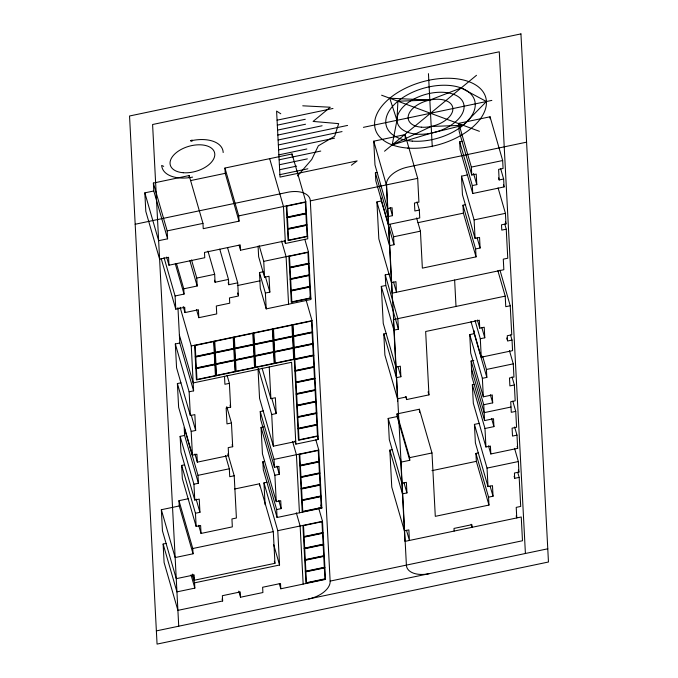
<?xml version="1.0" encoding="UTF-8"?>
<svg xmlns="http://www.w3.org/2000/svg" width="678" height="678" viewBox="0 0 678 678"><rect width="100%" height="100%" fill="white"/><g stroke="black" fill="none" stroke-linecap="round" stroke-linejoin="round"><path stroke-width="1.02" d="M396.961 120.294L397.91 101.225L429.827 100.056L461.167 87.954L486.423 101.531L463.116 125.294L431.547 133.066L392.189 144.897L396.961 120.294L389.757 98.217L429.827 100.056M297.549 175.933L311.727 159.499L318.338 145.812L334.652 136.253L338.661 123.633L313.083 121.43L330.262 107.226L302.744 105.81M384.528 151.219L476.498 75.3M351.424 165.22L357.137 160.915L280.031 177.094L276.59 111.082L280.777 113.785M223.181 152.542A31.603 17.857 -16.1 0 0 190.721 140.821L192.069 140.015M392.189 144.897L431.2 126.464L463.116 125.294M277.065 120.184L332.983 108.463M277.319 125.142L305.278 119.277M277.582 130.091L305.541 124.227M277.836 135.041L322.092 125.761M278.099 139.99L347.568 125.422M278.353 144.939L342.043 131.583M363.416 127.337L491.847 100.395M278.616 149.897L334.525 138.168M278.87 154.847L306.829 148.982M153.787 190.984L144.838 192.857L158.644 240.69L167.593 238.817L153.787 190.984L153.372 183.06L189.162 175.551L202.968 223.384L203.239 228.672L239.029 221.164L238.749 215.884L224.943 168.051L292.04 153.974L305.846 201.807L307.778 238.775L285.413 243.47L284.531 240.41M279.124 159.796L320.753 151.067M377.188 172.492L375.392 172.873L388.019 216.604L392.494 215.663L392.079 207.748L387.604 208.68L374.985 164.949L373.748 141.185L405.054 134.617L417.682 178.348L418.919 202.112L414.444 203.053L414.86 210.977L419.335 210.036L416.978 201.9M503.635 179.009L504.051 186.933L472.736 193.493L472.32 185.577L476.795 184.636L476.244 174.077L471.769 175.017L459.15 131.278L458.735 123.354L490.05 116.786L502.669 160.525L503.084 168.449L498.61 169.381L499.161 179.95L503.635 179.009L500.695 168.839M190.459 180.619L225.223 173.331L224.943 168.051M279.387 164.746L307.346 158.881M279.641 169.695L296.642 166.135M279.904 174.644L307.863 168.788M472.736 193.493L460.108 149.762L459.701 141.838L462.379 141.278M135.176 224.257L287.489 192.315A22.764 12.857 -16.1 0 1 310.312 200.739L330.144 581.232A22.764 12.857 -16.1 0 1 308.676 598.954M526.586 142.16L407.825 167.068A22.764 12.857 -16.1 0 0 386.358 184.789M167.593 238.817L167.178 230.893L202.968 223.384M238.749 215.884L305.846 201.807M310.321 200.866L417.682 178.348M471.769 175.017L471.363 167.093L502.669 160.525M416.614 217.943L420.428 231.164L422.36 268.132L476.032 256.869L475.625 248.945L480.1 248.012L479.549 237.444L475.075 238.385L462.447 194.654L461.489 176.17L467.549 174.899M286.879 217.469L306.448 213.358M393.545 282.073L396.477 292.243L395.935 281.675L391.46 282.616L378.833 238.885L376.909 201.917L381.383 200.976L381.231 198.01M287.48 229.02L307.058 224.91M166.619 257.081L168.966 265.217L204.756 257.716L204.476 252.436L240.266 244.928L240.537 250.207L285.269 240.826M307.659 236.461L288.082 240.571L286.277 205.909M476.032 256.869L463.413 213.138L462.998 205.214L465.684 204.654M417.995 222.664L463.413 213.138M308.465 251.979L310.939 299.507L266.208 308.888L265.386 293.049L269.852 292.108L269.03 276.268L264.556 277.2L263.734 261.361L308.465 251.979L304.803 239.283M227.52 247.512L237.715 282.836L238.402 296.032L229.461 297.913L229.732 303.193L216.316 306.007L216.731 313.931L198.832 317.685L198.425 309.761L185.001 312.575L184.73 307.295L175.78 309.168L175.094 295.972L184.043 294.091L183.763 288.811L197.188 285.997L196.773 278.073L214.663 274.319L207.968 251.114M376.909 201.917L389.528 245.648L394.003 244.716L393.596 236.791L420.428 231.164M475.075 238.385L474.108 219.901L505.424 213.333L498.084 187.908M266.208 308.888L260.293 288.387L259.462 272.548L263.047 271.793M214.494 280.226L215.079 282.243L228.494 279.429L219.757 249.157M289.498 267.632L309.066 263.53M505.424 213.333L505.974 223.893L501.5 224.833L501.771 230.113L506.246 229.181L504.779 224.087M228.189 282.692L228.774 284.709L237.715 282.836M237.334 285.574L260.038 280.811M290.099 279.183L309.668 275.082M290.701 290.735L310.27 286.633M385.782 285.472L381.307 286.413L393.935 330.144L398.41 329.211L385.782 285.472L385.231 274.912L389.367 274.048M310.871 298.184L291.303 302.295L288.896 256.081M226.749 406.673L231.452 422.953L232.69 446.717L228.215 447.658L228.63 455.582L197.315 462.15L196.908 454.226L192.433 455.167L191.196 431.394L195.671 430.462L194.84 414.614L190.365 415.555L176.56 367.722L175.322 343.958L179.797 343.017L177.95 307.634M190.365 415.555L189.128 391.791L193.603 390.85L191.264 345.966L312.041 320.635L306.168 300.278M195.222 356.814L312.643 332.186M497.872 270.7L505.212 296.125L393.384 319.584L397.647 401.444M195.823 368.366L313.244 343.738M499.966 270.158L510.237 305.753L505.763 306.693L505.212 296.125M510.559 334.991L512.026 340.076L512.576 350.636L481.261 357.204L480.304 338.729L484.778 337.788L484.228 327.228L479.753 328.16L479.338 320.245L425.657 331.5L428.962 394.876L406.597 399.562L406.461 396.927L397.511 398.8L384.892 355.069L383.79 333.94L386.468 333.381M192.433 455.167L178.628 407.325L177.39 383.562L180.967 382.816M313.846 355.289L196.425 379.917L194.62 345.263M227.037 375.205L229.393 383.35L224.918 384.282L224.503 376.366M294.879 370.942L314.448 366.84M514.627 426.996L516.983 435.14L517.67 448.336L490.83 453.972L490.414 446.048L485.94 446.988L484.982 428.504L493.923 426.623L493.516 418.707L484.567 420.58L483.745 404.741L492.686 402.859L492.27 394.943L483.329 396.816L470.702 353.085L469.744 334.601L474.219 333.661L474.058 330.686M295.481 382.494L315.05 378.392M512.026 340.076L507.551 341.017L507.28 335.737L511.754 334.796L510.237 305.753M229.393 383.35L230.63 407.114L226.155 408.046L226.977 423.894L231.452 422.953M262.072 368.137L270.886 398.664L275.361 397.732L276.183 413.572L271.709 414.512L273.361 446.192L295.727 441.505M296.083 394.045L315.651 389.943M484.567 420.58L471.939 376.849L471.117 361.001L473.803 360.442M381.307 286.413L383.24 323.381L395.859 367.112L400.334 366.179L400.884 376.739L396.41 377.68L383.79 333.94M315.846 439.836L318.779 450.014L321.813 508.11L277.073 517.492L276.666 509.568L281.141 508.627L280.726 500.711L276.251 501.644L274.878 475.244L279.353 474.303L278.938 466.379L274.463 467.32L260.657 419.487L260.242 411.563L263.293 410.927M296.684 405.605L316.253 401.495M483.329 396.816L482.363 378.332L486.838 377.392L486.423 369.476L513.263 363.84L509.449 350.619M194.772 500.05L180.967 452.218L180.136 436.378L184.611 435.437L184.196 427.513L198.001 475.346L198.417 483.27L193.942 484.211L194.772 500.05L199.247 499.11L199.934 512.314L195.459 513.254L196.145 526.459L200.62 525.518L201.035 533.442L232.342 526.874L231.935 518.95L236.402 518.009L234.207 475.761L228.037 454.387M297.286 417.156L316.855 413.046M276.251 501.644L262.445 453.811L261.072 427.403L263.75 426.843M485.94 446.988L473.32 403.249L472.354 384.765L474.346 384.35M297.888 428.708L317.457 424.598M512.017 376.832L514.365 384.968L509.89 385.909L509.483 377.985L513.949 377.044L513.263 363.84M397.139 416.563L388.189 418.436L400.817 462.176L409.758 460.294L397.139 416.563L397.003 413.919L419.368 409.232L431.988 452.963L435.293 516.339L488.965 505.076L488.558 497.152L475.931 453.421L478.617 452.862M318.058 436.149L298.49 440.259L292.472 324.737M196.145 526.459L182.34 478.626L181.653 465.422L184.34 464.854M294.981 441.09L295.862 444.141L318.228 439.454L312.041 320.635M510.992 407.029L484.151 412.656L471.532 368.925M198.001 475.346L229.317 468.778L225.503 455.548M277.073 517.492L263.267 469.659L262.861 461.735L264.649 461.362M274.463 467.32L274.048 459.396L318.779 450.014M512.805 401.198L515.738 411.368L511.271 412.309L510.72 401.749L515.187 400.808L514.365 384.968M488.558 497.152L493.033 496.22L492.482 485.651L488.007 486.592L475.38 442.861L474.422 424.377L479.473 423.318M234.207 475.761L229.732 476.702L229.317 468.778M299.812 465.676L319.38 461.565M406.478 530.281L409.41 540.451L408.868 529.891L404.393 530.823L391.765 487.092L389.842 450.124L392.528 449.565M179.246 505.966L161.347 509.72L175.153 557.553L193.052 553.799L179.246 505.966L178.967 500.686L188.255 498.737M234.707 488.991L259.488 483.795L273.293 531.628L274.946 563.316L194.425 580.207L192.662 574.096M265.098 504.703L263.962 482.855L267.005 482.219M300.413 477.227L319.982 473.117M409.758 460.294L409.622 457.658L431.988 452.963M516.983 435.14L512.509 436.073L512.093 428.157L516.568 427.216L515.738 411.368M301.015 488.779L320.592 484.668M431.954 470.651L476.346 461.345L475.931 453.421M301.625 500.33L321.194 496.22M488.007 486.592L487.041 468.108L518.356 461.54L514.543 448.319M321.796 507.78L302.227 511.882L299.21 454.124M318.677 508.076L322.499 521.306L325.525 579.402L280.794 588.784L280.514 583.504L262.623 587.258L262.903 592.538L240.529 597.225L240.258 591.945L222.367 595.699L222.638 600.979L177.907 610.361L164.101 562.528L163.135 544.044L166.118 543.417M388.189 418.436L389.291 439.564L401.91 483.295L406.385 482.355L406.936 492.923L402.461 493.855L389.842 450.124M518.356 461.54L518.907 472.1L514.433 473.041L514.704 478.321L519.178 477.388L517.712 472.303M193.052 553.799L192.772 548.519L273.293 531.628M163.135 544.044L176.941 591.877L194.84 588.123L194.561 582.843L279.556 565.02L277.768 530.688L322.499 521.306M303.532 536.968L323.101 532.857M304.134 548.519L323.703 544.417M304.736 560.07L324.304 555.968M305.337 571.622L324.906 567.52M325.508 579.071L305.939 583.173L302.93 525.416M330.135 581.105L522.484 540.756L521.246 516.992L404.944 541.391L400.673 459.531M156.364 630.896L547.773 548.799M190.721 140.821L192.154 141.117M381.604 95.208L479.414 131.312M163.703 166.364L161.678 165.44A31.603 17.857 -16.1 0 0 192.611 177.111M503.457 184.891L504.051 186.933M498.576 177.916L499.161 179.95M505.39 221.859L505.974 223.893M473.566 173.449L476.795 184.636M458.735 123.354L471.363 167.093M459.701 141.838L472.32 185.577M461.489 176.17L474.108 219.901M506.669 337.966L507.263 340M477.159 237.842L480.1 248.012M462.998 205.214L475.625 248.945M517.077 446.302L517.67 448.336M481.838 327.618L484.778 337.788M477.405 320.024L479.753 328.16M475.015 320.414L480.304 338.729M518.314 470.066L518.907 472.1M482.609 356.247L486.423 369.476M470.99 321.609L481.261 357.204M474.219 333.661L486.838 377.392M514.119 476.287L514.704 478.321M490.338 394.723L492.686 402.859M469.744 334.601L482.363 378.332M491.575 418.487L493.923 426.623M516.187 515.899L516.772 517.933L516.221 507.373L520.696 506.432L519.178 477.388M471.117 361.001L483.745 404.741M472.354 384.765L484.982 428.504M488.482 445.836L490.83 453.972M474.422 424.377L487.041 468.108M490.092 486.05L493.033 496.22M476.346 461.345L488.965 505.076M373.748 141.185L386.367 184.916L392.011 293.176L503.839 269.725L503.288 259.157L507.763 258.225L506.246 229.181M390.147 207.527L392.494 215.663M390.07 224.588L393.596 236.791M381.383 200.976L394.003 244.716M471.159 524.264L472.041 527.315L471.905 524.67L454.006 528.425L454.15 531.069M428.081 391.825L428.962 394.876M385.231 274.912L397.859 318.643L398.41 329.211M397.952 366.569L400.884 376.739M405.715 396.511L406.597 399.562M397.003 413.919L409.622 457.658M404.003 482.753L406.936 492.923M310.092 296.574L310.66 298.532M269.675 158.669L283.48 206.502L285.413 243.47M281.59 241.046L286.099 256.665L288.574 304.202M317.643 437.42L318.228 439.454M259.225 245.741L263.734 261.361M265.344 276.488L269.852 292.108M264.556 277.2L258.64 256.699L258.089 246.139M259.462 272.548L265.386 293.049M225.223 173.331L239.029 221.164M320.931 505.051L321.813 508.11M239.071 245.122L240.537 250.207M292.599 441.48L296.413 454.709L299.447 512.797M271.776 398.308L276.183 413.572M237.529 293.006L238.114 295.023M258.496 368.713L271.709 414.512M296.311 512.771L300.134 526.001L303.159 584.089M273.361 446.192L259.555 398.359L258.013 368.79M276.997 466.159L279.353 474.303M260.242 411.563L274.048 459.396M261.072 427.403L274.878 475.244M278.785 500.491L281.141 508.627M262.861 461.735L276.666 509.568M263.962 482.855L277.768 530.688M191.527 259.911L196.773 278.073M273.675 544.663L279.556 565.02M189.899 260.767L197.188 285.997M230.037 405.071L230.63 407.114M274.353 561.282L274.946 563.316M279.319 583.69L280.794 588.784M196.501 309.609L198.832 317.685M232.105 444.683L232.69 446.717M153.372 183.06L167.178 230.893M176.483 263.581L183.763 288.811M175.297 263.818L184.043 294.091M228.045 453.54L228.63 455.582M183.255 306.524L185.001 312.575M180.102 307.287L191.264 345.966M164.025 257.623L175.094 295.972M161.22 258.716L175.78 309.168M179.382 335.093L193.188 382.934L291.599 362.289L295.862 444.141M179.797 343.017L193.603 390.85M175.322 343.958L189.128 391.791M191.264 415.19L195.671 430.462M238.766 591.123L240.529 597.225M177.39 383.562L191.196 431.394M194.967 454.006L197.315 462.15M184.611 435.437L198.417 483.27M180.136 436.378L193.942 484.211M196.112 499.084L199.934 512.314M222.053 598.945L222.638 600.979M181.653 465.422L195.459 513.254M198.679 525.297L201.035 533.442M178.967 500.686L192.772 548.519M192.213 574.707L194.561 582.843M191.018 574.893L194.84 588.123M525.408 553.494L499.271 51.791L152.592 124.506L178.729 626.209M490.05 116.786L490.152 118.769M454.633 280.048L456.006 306.448M428.445 73.656L432.259 146.728M419.335 210.036L419.741 217.96L388.435 224.528L375.807 180.789L375.392 172.873M405.054 134.617L405.215 137.719M419.368 409.232L419.529 412.402M386.485 182.916L406.402 565.232A22.764 12.857 -16.1 0 0 429.233 573.664M292.04 153.974L292.15 156.084M272.903 328.838L274.709 363.493M269.234 366.984L270.886 398.664M253.326 332.949L255.14 367.603M259.488 483.795L259.598 485.906M233.757 337.051L235.563 371.705M228.494 279.429L228.774 284.709M214.663 274.319L215.079 282.243M214.189 341.153L215.994 375.815M189.162 175.551L189.272 177.67M194.425 580.207L194.154 574.927L176.255 578.673L162.449 530.84L161.347 509.72M168.966 265.217L168.559 257.301L159.61 259.174L145.804 211.341L144.838 192.857M520.941 33.9L129.54 115.997L157.059 644.1L548.46 562.003L520.941 33.9M305.312 202.256L286.853 206.129L287.421 217.019L305.871 213.146L305.312 202.256M305.914 213.807L287.455 217.68L288.023 228.571L306.473 224.698L305.914 213.807M306.515 225.359L288.057 229.232L288.625 240.122L307.083 236.249L306.515 225.359M307.922 252.428L289.472 256.292L290.04 267.183L308.49 263.318L307.922 252.428M308.524 263.979L290.074 267.844L290.642 278.743L309.092 274.87L308.524 263.979M309.126 275.531L290.676 279.395L291.243 290.294L309.693 286.421L309.126 275.531M309.727 287.082L291.277 290.955L291.845 301.846L310.295 297.973L309.727 287.082M213.646 341.602L195.196 345.475L195.764 356.365L214.214 352.492L213.646 341.602M233.215 337.5L214.765 341.365L215.333 352.263L233.783 348.39L233.215 337.5M252.784 333.39L234.334 337.263L234.902 348.153L253.352 344.288L252.784 333.39M272.361 329.288L253.903 333.161L254.47 344.051L272.929 340.178L272.361 329.288M291.93 325.186L273.48 329.05L274.048 339.949L292.498 336.076L291.93 325.186M311.499 321.075L293.049 324.948L293.616 335.839L312.066 331.966L311.499 321.075M214.248 353.153L195.798 357.026L196.366 367.917L214.816 364.044L214.248 353.153M233.817 349.051L215.367 352.916L215.935 363.815L234.385 359.942L233.817 349.051M253.394 344.941L234.935 348.814L235.503 359.704L253.953 355.84L253.394 344.941M272.963 340.839L254.504 344.712L255.072 355.603L273.531 351.729L272.963 340.839M292.532 336.737L274.082 340.602L274.649 351.501L293.099 347.628L292.532 336.737M312.1 332.627L293.65 336.5L294.218 347.39L312.668 343.526L312.1 332.627M214.85 364.705L196.4 368.578L196.967 379.468L215.418 375.595L214.85 364.705M234.419 360.603L215.968 364.476L216.536 375.366L234.986 371.493L234.419 360.603M253.996 356.501L235.537 360.365L236.105 371.256L254.564 367.391L253.996 356.501M273.565 352.391L255.106 356.264L255.674 367.154L274.132 363.281L273.565 352.391M293.133 348.289L274.683 352.162L275.251 363.052L293.701 359.179L293.133 348.289M312.702 344.178L294.252 348.051L294.82 358.942L313.27 355.077L312.702 344.178M313.304 355.738L294.854 359.603L295.422 370.493L313.872 366.629L313.304 355.738M313.906 367.29L295.455 371.154L296.023 382.053L314.473 378.18L313.906 367.29M314.507 378.841L296.057 382.706L296.625 393.604L315.075 389.731L314.507 378.841M315.109 390.392L296.659 394.265L297.227 405.156L315.677 401.283L315.109 390.392M315.711 401.944L297.261 405.817L297.828 416.707L316.279 412.834L315.711 401.944M316.312 413.495L297.862 417.368L298.43 428.259L316.88 424.386L316.312 413.495M316.914 425.047L298.464 428.92L299.032 439.81L317.482 435.937L316.914 425.047M318.236 450.463L299.786 454.336L300.354 465.227L318.804 461.354L318.236 450.463M318.846 462.015L300.388 465.888L300.956 476.778L319.406 472.905L318.846 462.015M319.448 473.566L300.99 477.439L301.557 488.33L320.008 484.456L319.448 473.566M320.05 485.117L301.6 488.991L302.168 499.881L320.618 496.008L320.05 485.117M320.652 496.669L302.202 500.542L302.769 511.432L321.219 507.559L320.652 496.669M321.957 521.755L303.507 525.628L304.075 536.518L322.525 532.645L321.957 521.755M322.559 533.306L304.108 537.179L304.676 548.07L323.126 544.197L322.559 533.306M323.16 544.858L304.71 548.731L305.278 559.621L323.728 555.757L323.16 544.858M323.762 556.409L305.312 560.282L305.88 571.173L324.33 567.308L323.762 556.409M324.364 567.969L305.914 571.834L306.481 582.724L324.931 578.859L324.364 567.969M183.272 172.729A22.984 12.984 -16.1 0 0 214.68 153.186A22.984 12.984 -16.1 0 0 179.314 150.499A22.984 12.984 -16.1 0 0 183.272 172.729M407.631 148.075A57.469 32.468 -16.1 0 0 486.16 99.208A57.469 32.468 -16.1 0 0 397.749 92.505A57.469 32.468 -16.1 0 0 407.631 148.075M412.207 141.109A45.977 25.976 -16.1 0 0 475.032 102.022A45.977 25.976 -16.1 0 0 404.3 96.649A45.977 25.976 -16.1 0 0 412.207 141.109M421.36 127.184A22.984 12.984 -16.1 0 0 452.768 107.641A22.984 12.984 -16.1 0 0 417.402 104.954A22.984 12.984 -16.1 0 0 421.36 127.184M416.784 134.151A34.476 19.484 -16.1 0 0 463.905 104.827A34.476 19.484 -16.1 0 0 410.851 100.802A34.476 19.484 -16.1 0 0 416.784 134.151"/></g></svg>
